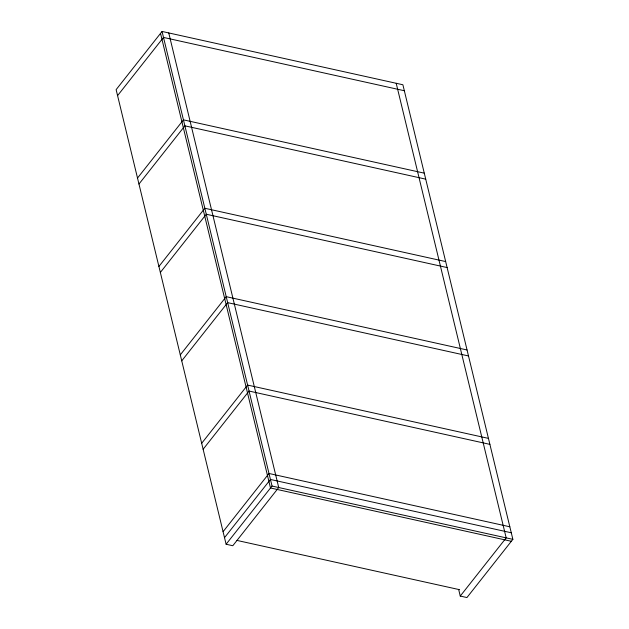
<?xml version="1.0" encoding="UTF-8"?>
<svg xmlns="http://www.w3.org/2000/svg" width="629" height="629" viewBox="0 0 629 629"><rect width="100%" height="100%" fill="white"/><g stroke="black" fill="none" stroke-linecap="round" stroke-linejoin="round"><path stroke-width="0.94" d="M458.635 589.381L460.255 596.072L466.946 597.55L512.871 539.352L402.89 84.758L162.054 31.45L116.129 89.648L226.11 544.242L232.801 545.728L278.726 487.522L168.745 32.928M117.576 95.632L163.501 37.433L404.337 90.733M137.523 178.054L183.448 119.856L424.276 173.164M138.97 184.038L184.895 125.839L425.723 179.147M158.909 266.46L204.834 208.262L445.662 261.57M160.356 272.443L206.281 214.245L447.109 267.553M180.295 354.874L226.22 296.668L467.056 349.976M181.742 360.849L227.667 302.651L468.503 355.959M201.681 443.28L247.606 385.074L488.442 438.382M203.128 449.255L249.053 391.057L489.889 444.365M223.075 531.686L269 473.48L509.828 526.788M224.522 537.661L270.446 479.463L511.275 532.771M226.11 544.242L272.035 486.044L162.054 31.45M460.255 596.072L506.18 537.866L396.199 83.272M272.035 486.044L512.871 539.352M511.338 541.286L270.501 487.986L160.529 33.392M236.991 540.429L459.595 589.695"/></g></svg>
